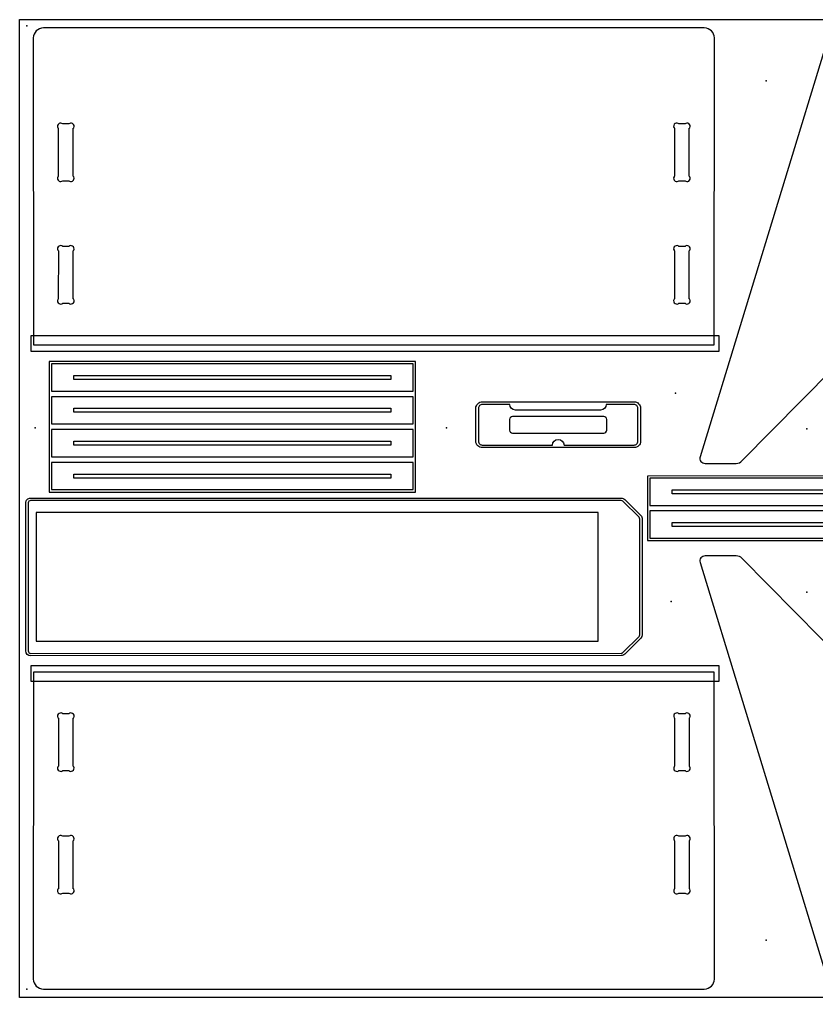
# Model space of a CAD drawing. Header units: millimetres. Extents: x 0 to 2438, y 0 to 1220.
# Drawn here: x 0 to 995, y 0 to 1220 of the extents above; entities that cross this region are included whole.
import ezdxf

# ---------------------------------------------------------------- set-up
doc = ezdxf.new("R2010")
doc.units = ezdxf.units.MM
doc.header["$MEASUREMENT"] = 0
for name, color, linetype, true_color in [('Angled Pocket Entry', 3, 'Continuous', 0x00ff00), ('Board Fixings', 6, 'Continuous', 0xff00ff), ('Pockets 10mm', 5, 'Continuous', 0x0000ff), ('Pockets 5mm', 4, 'Continuous', 0x00ffff), ('Profile - inside', 30, 'Continuous', 0xff7f00), ('Profile - outside', 18, 'Continuous', 0x000000), ('Stock Perimeter', 1, 'Continuous', 0xff0007)]:
    doc.layers.add(name, color=color, linetype=linetype, true_color=true_color)

msp = doc.modelspace()

# ---------------------------------------------------------------- linework, layer by layer
at = {"layer": 'Angled Pocket Entry'}
for points in [[(13.9, 806.3), (873.3, 806.3), (873.3, 825.6), (13.9, 825.6), (13.9, 806.3)], [(13.9, 394.4), (873.3, 394.4), (873.3, 413.7), (13.9, 413.7), (13.9, 394.4)]]:
    msp.add_lwpolyline(points, dxfattribs=at)
at = {"layer": 'Board Fixings'}
for p in [(8.9, 1212.3), (931.9, 1143.7), (818.8, 753.7), (19.4, 710.7), (533, 710.7), (982.4, 709.4), (982.4, 505.6), (813.4, 493.8), (931.9, 71.3), (8.9, 10.4)]:
    msp.add_point(p, dxfattribs=at)
at = {"layer": 'Pockets 10mm'}
for points in [[(775, 693.9, -0.414214), (767, 685.9), (577.5, 685.9, -0.414214), (569.5, 693.9), (569.5, 735.1, -0.414214), (577.5, 743.1), (767, 743.1, -0.414214), (775, 735.1), (775, 693.9)], [(611.6, 707.7, 0.414214), (615.4, 704), (729.1, 704, 0.414214), (732.8, 707.7), (732.8, 721.1, 0.414214), (729.1, 724.8), (615.4, 724.8, 0.414214), (611.6, 721.1), (611.6, 707.7)], [(751, 426.4), (13.9, 426.3, -0.408595), (7.8, 432.3), (7.8, 617, -0.414297), (13.8, 623), (751, 623, -0.19892), (755.2, 621.3), (775.3, 601.2, -0.198912), (777.1, 596.9), (777.1, 452.5), (776.6, 450.2), (775.3, 448.2), (755.2, 428.1, -0.198902), (751, 426.4)]]:
    msp.add_lwpolyline(points, format="xyb", dxfattribs=at)
msp.add_lwpolyline([(722.1, 444.4), (722.1, 605), (20.8, 605), (20.9, 444.3), (722.1, 444.4)], dxfattribs=at)
at = {"layer": 'Pockets 5mm'}
for points in [[(494.1, 793.5), (36.9, 793.5), (36.9, 630.5), (494.1, 630.5), (494.1, 793.5)], [(463.2, 776), (463.2, 771), (67.8, 771), (67.8, 776), (463.2, 776)], [(463.2, 735), (463.2, 730), (67.8, 730), (67.8, 735), (463.2, 735)], [(463.2, 694), (463.2, 689), (67.8, 689), (67.8, 694), (463.2, 694)], [(463.2, 653), (463.2, 648), (67.8, 648), (67.8, 653), (463.2, 653)], [(1698.1, 569.9), (1698.1, 650.9), (783.6, 650.4), (783.6, 569.9), (1698.1, 569.9)], [(1209.9, 633.4), (1209.9, 628.4), (814.5, 628.4), (814.5, 633.4), (1209.9, 633.4)], [(1209.9, 587.4), (814.5, 587.4), (814.5, 592.4), (1209.9, 592.4), (1209.9, 587.4)]]:
    msp.add_lwpolyline(points, dxfattribs=at)
at = {"layer": 'Profile - inside'}
for points in [[(49.3, 1090.3, 0.414214), (47.9, 1084.9, 0.113743), (48.4, 1084.3), (48.4, 1024.5, 0.112396), (47.9, 1023.8, 0.414214), (49.3, 1018.5, 0.34767), (53.9, 1019), (61.5, 1019, 0.348167), (66.1, 1018.5, 0.414213), (67.6, 1023.8, 0.118628), (67, 1024.5), (67, 1084.3, 0.116857), (67.6, 1084.9, 0.414213), (66.1, 1090.3, 0.34757), (61.6, 1089.7), (53.9, 1089.7, 0.347786), (49.3, 1090.3)], [(818.3, 1090.3, 0.414214), (816.8, 1084.9, 0.113743), (817.4, 1084.3), (817.4, 1024.5, 0.112396), (816.8, 1023.8, 0.414214), (818.3, 1018.5, 0.34767), (822.8, 1019), (830.5, 1019, 0.348167), (835.1, 1018.5, 0.414213), (836.5, 1023.8, 0.118628), (835.9, 1024.5), (835.9, 1084.3, 0.116857), (836.5, 1084.9, 0.414213), (835.1, 1090.3, 0.34757), (830.5, 1089.7), (822.8, 1089.7, 0.347786), (818.3, 1090.3)], [(49.3, 937.4, 0.414214), (47.9, 932.1, 0.113743), (48.5, 931.4), (48.4, 871.6, 0.112396), (47.9, 871, 0.414214), (49.3, 865.6, 0.34767), (53.9, 866.2), (61.6, 866.2, 0.348167), (66.1, 865.6, 0.414213), (67.6, 871, 0.118628), (67, 871.6), (67, 931.4, 0.116857), (67.6, 932.1, 0.414213), (66.1, 937.4, 0.34757), (61.6, 936.9), (53.9, 936.9, 0.347786), (49.3, 937.4)], [(818.3, 937.4, 0.414214), (816.8, 932.1, 0.113743), (817.4, 931.4), (817.4, 871.6, 0.112396), (816.8, 871, 0.414214), (818.3, 865.6, 0.34767), (822.8, 866.2), (830.5, 866.2, 0.348167), (835.1, 865.6, 0.414213), (836.5, 871, 0.118628), (835.9, 871.6), (835.9, 931.4, 0.116857), (836.5, 932.1, 0.414213), (835.1, 937.4, 0.34757), (830.5, 936.9), (822.8, 936.9, 0.347786), (818.3, 937.4)], [(49.4, 354.4, 0.414214), (47.9, 349, 0.113743), (48.5, 348.4), (48.5, 288.6, 0.112396), (47.9, 287.9, 0.414214), (49.4, 282.6, 0.34767), (53.9, 283.1), (61.6, 283.1, 0.348167), (66.1, 282.6, 0.414213), (67.6, 287.9, 0.118628), (67, 288.6), (67, 348.4, 0.116857), (67.6, 349, 0.414213), (66.1, 354.4, 0.34757), (61.6, 353.8), (53.9, 353.8, 0.347786), (49.4, 354.4)], [(818.3, 354.4, 0.414214), (816.9, 349, 0.113743), (817.4, 348.4), (817.4, 288.6, 0.112396), (816.9, 287.9, 0.414214), (818.3, 282.6, 0.34767), (822.9, 283.1), (830.5, 283.1, 0.348167), (835.1, 282.6, 0.414213), (836.5, 287.9, 0.118628), (836, 288.6), (836, 348.4, 0.116857), (836.5, 349, 0.414213), (835.1, 354.4, 0.34757), (830.5, 353.8), (822.9, 353.8, 0.347786), (818.3, 354.4)], [(49.4, 201.5, 0.414214), (47.9, 196.2, 0.113743), (48.5, 195.5), (48.5, 135.7, 0.112396), (47.9, 135.1, 0.414214), (49.4, 129.7, 0.34767), (53.9, 130.3), (61.6, 130.3, 0.348167), (66.1, 129.7, 0.414213), (67.6, 135.1, 0.118628), (67, 135.7), (67, 195.5, 0.116857), (67.6, 196.2, 0.414213), (66.1, 201.5, 0.34757), (61.6, 201), (53.9, 201, 0.347786), (49.4, 201.5)], [(818.3, 201.5, 0.414214), (816.9, 196.2, 0.113743), (817.4, 195.5), (817.4, 135.7, 0.112396), (816.9, 135.1, 0.414214), (818.3, 129.7, 0.34767), (822.9, 130.3), (830.5, 130.3, 0.348167), (835.1, 129.7, 0.414213), (836.5, 135.1, 0.118628), (836, 135.7), (836, 195.5, 0.116857), (836.5, 196.2, 0.414213), (835.1, 201.5, 0.34757), (830.5, 201), (822.9, 201, 0.347786), (818.3, 201.5)]]:
    msp.add_lwpolyline(points, format="xyb", dxfattribs=at)
at = {"layer": 'Profile - outside'}
for points in [[(867.3, 1197, 0.41102), (854.6, 1209.5), (29.8, 1209.5, 0.41102), (17.1, 1197), (17.3, 814.1), (867.1, 814.1), (867.3, 1197)], [(1007.8, 1193.6), (849.3, 674.5, 0.517543), (855.6, 666.3), (894.5, 666.3, 0.200612), (901.6, 669.3), (1164.3, 935.4, -0.200612)], [(572.7, 693.9, 0.414214), (577.5, 689.2), (665, 689.2, -0.966092), (679.5, 689.2), (767, 689.2, 0.414214), (771.7, 693.9), (771.7, 735.1, 0.414214), (767, 739.8), (732.2, 739.8, -0.404147), (725, 732.8), (619, 732.8, -0.404147), (611.8, 739.8), (577.5, 739.8, 0.414214), (572.7, 735.1), (572.7, 693.9)], [(753.1, 430.2), (773.2, 450.3, 0.198907), (774.1, 452.5), (774.1, 596.9, 0.198912), (773.2, 599), (753.1, 619.1, 0.19892), (751, 620), (13.8, 620, 0.414388), (10.8, 617), (10.9, 432.3, 0.414048), (13.9, 429.3), (751, 429.4, 0.198902), (753.1, 430.2)], [(1164.3, 281.7), (901.6, 547.9, 0.200612), (894.5, 550.8), (855.6, 550.8, 0.517543), (849.3, 542.6), (1007.8, 23.6, 0.654599)], [(867.3, 23), (867.1, 405.9), (17.3, 405.9), (17.1, 23, 0.41102), (29.8, 10.5), (854.6, 10.5, 0.41102), (867.3, 23)]]:
    msp.add_lwpolyline(points, format="xyb", dxfattribs=at)
for points in [[(491.1, 790.5), (39.9, 790.5), (39.9, 756.5), (491.1, 756.5), (491.1, 790.5)], [(491.1, 749.5), (39.9, 749.5), (39.9, 715.5), (491.1, 715.5), (491.1, 749.5)], [(491.1, 708.5), (39.9, 708.5), (39.9, 674.5), (491.1, 674.5), (491.1, 708.5)], [(491.1, 667.5), (39.9, 667.5), (39.9, 633.5), (491.1, 633.5), (491.1, 667.5)], [(1237.8, 613.9), (1237.8, 647.9), (786.6, 647.9), (786.6, 613.9), (1237.8, 613.9)], [(1237.8, 572.9), (1237.8, 606.9), (786.6, 606.9), (786.6, 572.9), (1237.8, 572.9)]]:
    msp.add_lwpolyline(points, dxfattribs=at)
at = {"layer": 'Stock Perimeter'}
msp.add_lwpolyline([(2438, 1220), (2438, 0), (0, 0), (0, 1220), (2438, 1220)], dxfattribs=at)

doc.saveas('drawing.dxf')
